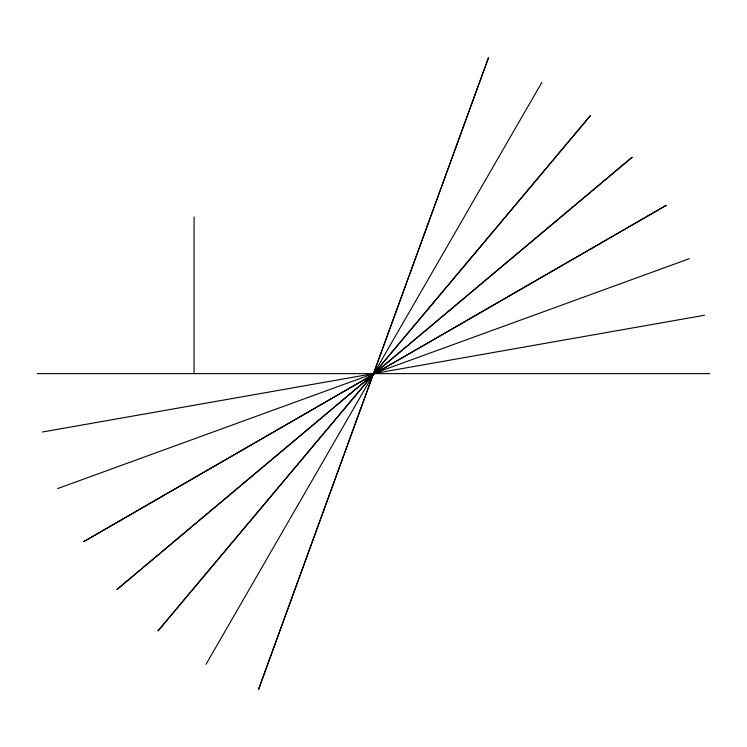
<?xml version="1.0" encoding="UTF-8"?>
<svg xmlns="http://www.w3.org/2000/svg" width="747" height="747" viewBox="0 0 747 747"><rect width="100%" height="100%" fill="white"/><g stroke="black" fill="none" stroke-linecap="round" stroke-linejoin="round"><path stroke-width="1.12" d="M541.892 82.31L206.004 664.316M57.622 488.594L689.378 258.658M42.458 431.999L704.542 315.253M37.35 373.621L709.65 373.621M194.061 216.91L194.061 373.621M488.482 57.752L258.518 689.5L488.482 57.752M590.251 115.822L158.084 630.804L590.251 115.822M632.083 157.281L117.055 589.402L632.083 157.281M666.081 205.434L83.841 541.556L666.081 205.434"/></g></svg>
